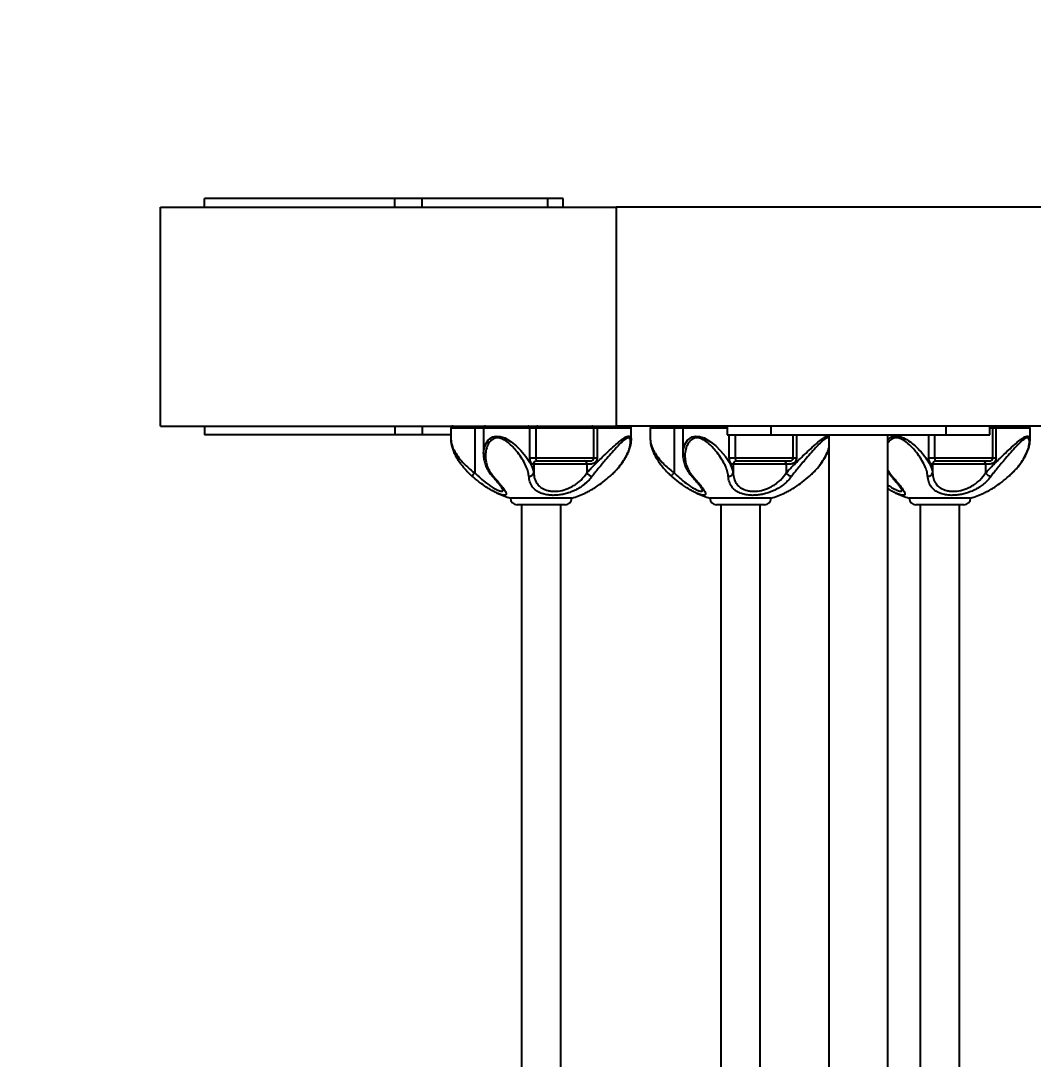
# Model space of a CAD drawing. Header units: millimetres. Extents: x -3521 to 2863, y -2984 to 3054.
# Drawn here: x -1291.3 to -828.5, y -330.3 to 144.6 of the extents above; entities that cross this region are included whole.
import ezdxf

# ---------------------------------------------------------------- set-up
doc = ezdxf.new("R2010")
doc.units = ezdxf.units.MM
for name, color, linetype in [('DIKOM_ОБЪЕКТ', 7, 'Continuous'), ('DIKOM_РАЗМЕР_ЗОНА', 7, 'Continuous'), ('DIKOM_РАЗМЕР_ОБЪЕКТА', 7, 'Continuous')]:
    doc.layers.add(name, color=color, linetype=linetype)
doc.styles.add('style1', font='arial.ttf', dxfattribs={"width": 0.8})
doc.dimstyles.new('1-50', dxfattribs={"dimtxt": 300, "dimasz": 200, "dimexe": 100, "dimexo": 0, "dimgap": 100, "dimtad": 1, "dimdec": 0, "dimtxsty": 'style1', "dimcen": 0, "dimclrd": 7, "dimclre": 7, "dimadec": 1, "dimazin": 2, "dimtfac": 1, "dimtdec": 0, "dimtmove": 0, "dimatfit": 3, "dimfxl": 0, "dimlwd": 25, "dimlwe": 18, "dimarcsym": 0})

# ---------------------------------------------------------------- blocks, each defined once
blk = doc.blocks.new('*D14')
at = {"layer": 'Defpoints', "color": 0, "transparency": 16777216}
for p in [(-958.56, 3053.7), (-3070.73, -2340.74), (-958.56, -2340.74)]:
    blk.add_point(p, dxfattribs=at)
at = {"layer": 'DIKOM_РАЗМЕР_ЗОНА', "color": 7, "lineweight": 18, "transparency": 16777216}
for p, q in [((-958.56, 3053.7), (-3170.73, 3053.7)), ((-958.56, -2340.74), (-3170.73, -2340.74))]:
    blk.add_line(p, q, dxfattribs=at)
at = {"layer": 'DIKOM_РАЗМЕР_ЗОНА', "color": 7, "lineweight": 25, "transparency": 16777216}
blk.add_line((-3070.73, 2853.7), (-3070.73, -2140.74), dxfattribs=at)
at = {"layer": 'DIKOM_РАЗМЕР_ЗОНА', "color": 7, "transparency": 16777216}
for points in [[(-3104.06, 2853.7), (-3037.39, 2853.7), (-3070.73, 3053.7)], [(-3104.06, -2140.74), (-3037.39, -2140.74), (-3070.73, -2340.74)]]:
    blk.add_solid(points, dxfattribs=at)
at = {"layer": 'DIKOM_РАЗМЕР_ЗОНА', "color": 0, "transparency": 16777216, "insert": (-3323.9, 106), "char_height": 300, "attachment_point": 5, "rotation": 90, "style": 'style1'}
blk.add_mtext('5400', dxfattribs=at)
blk = doc.blocks.new('*D17')
at = {"layer": 'Defpoints', "color": 0, "transparency": 16777216}
for p in [(-1571.98, 1547.78), (-150.54, 1547.78), (-231.69, -840.74)]:
    blk.add_point(p, dxfattribs=at)
at = {"layer": 'DIKOM_РАЗМЕР_ОБЪЕКТА', "color": 7, "lineweight": 18, "transparency": 16777216}
for p, q in [((-150.54, 1547.78), (-1671.98, 1547.78)), ((-231.69, -840.74), (-1671.98, -840.74))]:
    blk.add_line(p, q, dxfattribs=at)
at = {"layer": 'DIKOM_РАЗМЕР_ОБЪЕКТА', "color": 7, "lineweight": 25, "transparency": 16777216}
blk.add_line((-1571.98, -640.74), (-1571.98, 1347.78), dxfattribs=at)
at = {"layer": 'DIKOM_РАЗМЕР_ОБЪЕКТА', "color": 7, "transparency": 16777216}
for points in [[(-1605.31, 1347.78), (-1538.65, 1347.78), (-1571.98, 1547.78)], [(-1605.31, -640.74), (-1538.65, -640.74), (-1571.98, -840.74)]]:
    blk.add_solid(points, dxfattribs=at)
at = {"layer": 'DIKOM_РАЗМЕР_ОБЪЕКТА', "color": 0, "transparency": 16777216, "insert": (-1825.15, 353.52), "char_height": 300, "attachment_point": 5, "rotation": 90, "style": 'style1'}
blk.add_mtext('2400', dxfattribs=at)

msp = doc.modelspace()

# ---------------------------------------------------------------- linework, layer by layer
at = {"layer": 'DIKOM_ОБЪЕКТ'}
for p, q in [((-1207.27, 59.26), (-1207.27, 63.26)), ((-1120.23, 63.26), (-1207.27, 63.26)), ((-1120.23, 59.26), (-1120.23, 63.26)), ((-1107.73, 63.26), (-1120.23, 63.26)), ((-1107.73, 59.26), (-1107.73, 63.26)), ((-1050.38, 63.26), (-1107.73, 63.26)), ((-1050.38, 59.26), (-1050.38, 63.26)), ((-1043.32, 63.26), (-1050.38, 63.26)), ((-1043.32, 59.26), (-1043.32, 63.26)), ((-1227.44, -40.74), (-1227.44, 59.26)), ((-1227.44, 59.26), (-1019.11, 59.26)), ((280.89, 59.26), (-1019.11, 59.26)), ((-1019.11, 59.26), (-1019.11, -40.74)), ((-1227.44, -40.74), (-1019.11, -40.74)), ((-1207.27, -40.74), (-1207.27, -44.74)), ((-1120.23, -40.74), (-1120.23, -44.74)), ((-1107.73, -40.74), (-1107.73, -44.74)), ((-1094.67, -41.74), (-1094.67, -47.23)), ((-1083.79, -41.74), (-1094.67, -41.74)), ((-1083.79, -41.74), (-1083.79, -62.17)), ((-1079.8, -41.74), (-1083.79, -41.74)), ((-1079.8, -41.74), (-1079.8, -53.35)), ((-1058.56, -41.74), (-1079.8, -41.74)), ((-1058.56, -55.24), (-1058.56, -41.74)), ((-1055.89, -41.74), (-1058.56, -41.74)), ((-1055.89, -41.74), (-1055.89, -55.24)), ((-1029.32, -41.74), (-1055.89, -41.74)), ((-1029.32, -55.24), (-1029.32, -41.74)), ((-1027.84, -41.74), (-1029.32, -41.74)), ((-1027.84, -41.74), (-1027.84, -55.24)), ((-1012.22, -41.74), (-1027.84, -41.74)), ((280.89, -40.74), (-1019.11, -40.74)), ((-1012.22, -47.23), (-1012.22, -41.74)), ((-1003.52, -41.74), (-1003.52, -47.23)), ((-992.63, -41.74), (-1003.52, -41.74)), ((-992.63, -41.74), (-992.63, -62.17)), ((-988.65, -41.74), (-992.63, -41.74)), ((-988.65, -41.74), (-988.65, -53.35)), ((-968.37, -41.74), (-988.65, -41.74)), ((-968.37, -40.74), (-968.37, -44.74)), ((-948.37, -40.74), (-948.37, -44.74)), ((-868.37, -40.74), (-868.37, -44.74)), ((-848.37, -44.74), (-848.37, -40.74)), ((-847.02, -41.74), (-848.37, -41.74)), ((-847.02, -55.24), (-847.02, -41.74)), ((-845.53, -41.74), (-847.02, -41.74)), ((-845.53, -41.74), (-845.53, -55.24)), ((-829.91, -41.74), (-845.53, -41.74)), ((-829.91, -47.23), (-829.91, -41.74)), ((-1120.23, -44.74), (-1207.27, -44.74)), ((-1107.73, -44.74), (-1120.23, -44.74)), ((-1094.67, -44.74), (-1107.73, -44.74)), ((-1094.58, -47.23), (-1094.59, -47.37)), ((-1012.31, -47.23), (-1012.3, -47.38)), ((-1003.43, -47.23), (-1003.43, -47.37)), ((-968.37, -44.74), (-948.37, -44.74)), ((-967.41, -55.24), (-967.41, -44.74)), ((-964.74, -44.74), (-964.74, -55.24)), ((-948.37, -44.74), (-868.37, -44.74)), ((-938.17, -55.24), (-938.17, -44.74)), ((-936.69, -44.74), (-936.69, -55.24)), ((-921.87, -44.74), (-921.87, -736.74)), ((-894.87, -736.74), (-894.87, -44.74)), ((-876.25, -55.24), (-876.25, -44.74)), ((-873.58, -44.74), (-873.58, -55.24)), ((-868.37, -44.74), (-848.37, -44.74)), ((-830, -47.23), (-830, -47.38)), ((-1058.56, -55.24), (-1055.89, -55.24)), ((-1055.89, -55.24), (-1029.32, -55.24)), ((-1055.4, -56.73), (-1055.32, -56.74)), ((-1030.82, -56.74), (-1055.34, -56.74)), ((-1029.32, -55.24), (-1027.84, -55.24)), ((-967.41, -55.24), (-964.74, -55.24)), ((-964.74, -55.24), (-938.17, -55.24)), ((-964.25, -56.73), (-964.17, -56.74)), ((-939.67, -56.74), (-964.18, -56.74)), ((-938.17, -55.24), (-936.69, -55.24)), ((-876.25, -55.24), (-873.58, -55.24)), ((-873.58, -55.24), (-847.02, -55.24)), ((-873.09, -56.73), (-873.01, -56.74)), ((-848.52, -56.74), (-873.03, -56.74)), ((-847.02, -55.24), (-845.53, -55.24)), ((-1056.82, -58.24), (-1056.82, -62.17)), ((-1032.53, -58.24), (-1056.82, -58.24)), ((-1032.53, -58.24), (-1032.53, -62.17)), ((-965.66, -58.24), (-965.66, -62.17)), ((-941.38, -58.24), (-965.66, -58.24)), ((-941.38, -58.24), (-941.38, -62.17)), ((-874.51, -58.24), (-874.51, -62.17)), ((-850.23, -58.24), (-874.51, -58.24)), ((-850.23, -58.24), (-850.23, -62.17)), ((-1021.89, -63.67), (-1021.9, -63.66)), ((-930.74, -63.67), (-930.75, -63.66)), ((-839.58, -63.67), (-839.6, -63.66)), ((-1049.01, -73.74), (-1067.44, -73.74)), ((-1039.44, -73.74), (-1049.01, -73.74)), ((-957.86, -73.74), (-976.29, -73.74)), ((-948.29, -73.74), (-957.86, -73.74)), ((-866.71, -73.74), (-885.14, -73.74)), ((-857.14, -73.74), (-866.71, -73.74)), ((-1049.96, -76.74), (-1064.44, -76.74)), ((-1062.44, -76.74), (-1062.44, -362.42)), ((-1042.44, -76.74), (-1049.96, -76.74)), ((-1044.44, -362.42), (-1044.44, -76.74)), ((-958.81, -76.74), (-973.29, -76.74)), ((-971.29, -76.74), (-971.29, -369.47)), ((-951.29, -76.74), (-958.81, -76.74)), ((-953.29, -369.52), (-953.29, -76.74)), ((-867.66, -76.74), (-882.14, -76.74)), ((-880.14, -76.74), (-880.14, -369.47)), ((-860.14, -76.74), (-867.66, -76.74)), ((-862.14, -369.52), (-862.14, -76.74))]:
    msp.add_line(p, q, dxfattribs=at)
at = {"layer": 'DIKOM_ОБЪЕКТ', "flags": 128}
for points in [[(-1027.84, -41.74), (-1027.83, -41.54), (-1027.81, -41.35), (-1027.78, -41.18), (-1027.73, -41.03), (-1027.68, -40.9), (-1027.62, -40.81), (-1027.55, -40.75), (-1027.48, -40.74)], [(-845.53, -41.74), (-845.53, -41.54), (-845.51, -41.35), (-845.47, -41.18), (-845.43, -41.03), (-845.37, -40.9), (-845.31, -40.81), (-845.25, -40.75), (-845.18, -40.74)], [(-1079.71, -53.27), (-1079.68, -51.76), (-1078.89, -49.17), (-1077.6, -47.24), (-1076.66, -46.4), (-1075.5, -45.75), (-1073.93, -45.37), (-1072.14, -45.49), (-1070.06, -46.18), (-1067.1, -47.94), (-1064.78, -49.83), (-1062.72, -51.86), (-1060.36, -54.64), (-1058.51, -57.4), (-1057.49, -59.49), (-1056.91, -61.46), (-1056.82, -62.17), (-1056.82, -62.17)], [(-988.56, -53.27), (-988.53, -51.76), (-987.74, -49.17), (-986.45, -47.24), (-985.51, -46.4), (-984.35, -45.75), (-982.77, -45.37), (-980.99, -45.49), (-978.9, -46.18), (-975.94, -47.94), (-973.63, -49.83), (-971.57, -51.86), (-969.21, -54.64), (-967.36, -57.4), (-966.34, -59.49), (-965.75, -61.46), (-965.66, -62.17), (-965.66, -62.17)], [(-1084.98, -63.66), (-1085, -63.66), (-1084.96, -63.59), (-1084.87, -63.46), (-1084.72, -63.27), (-1084.53, -63.04), (-1084.31, -62.77), (-1084.05, -62.47), (-1083.79, -62.17)], [(-993.83, -63.66), (-993.85, -63.66), (-993.81, -63.59), (-993.71, -63.46), (-993.57, -63.27), (-993.38, -63.04), (-993.15, -62.77), (-992.9, -62.47), (-992.63, -62.17)]]:
    msp.add_lwpolyline(points, dxfattribs=at)
at = {"layer": 'DIKOM_ОБЪЕКТ'}
for centre, radius, start, end in [((-1093.67, -41.74), 1, 90, 180), ((-1079.05, -41.49), 4.74, 170.883, 183.0161), ((-1078.8, -41.74), 1, 90, 180), ((-1059.49, -41.67), 0.933, 355.6599, 84.8801), ((-1054.92, -41.7), 0.967, 92.1068, 181.9659), ((-1030.32, -41.74), 1, 0, 90), ((-1013.22, -41.74), 1, 0, 90), ((-1002.52, -41.74), 1, 90, 180), ((-987.9, -41.49), 4.74, 170.883, 183.0161), ((-987.65, -41.74), 1, 90, 180), ((-848.02, -41.74), 1, 0, 90), ((-830.91, -41.74), 1, 0, 90), ((-1055.32, -58.23), 1.5, 90.0401, 180.0374), ((-1033.88, -58.08), 1.36, 353.4777, 81.4793), ((-1030.82, -55.24), 1.5, 270, 0), ((-964.17, -58.23), 1.5, 90.0375, 180.04), ((-942.73, -58.08), 1.36, 353.4694, 81.4818), ((-939.67, -55.24), 1.5, 270, 0), ((-873.01, -58.23), 1.5, 90.031, 180.0465), ((-851.58, -58.08), 1.36, 353.4694, 81.4818), ((-848.52, -55.24), 1.5, 270, 0), ((-1075.43, -62.99), 0.686, 226.4436, 280.4978), ((-1058.72, -61.74), 1.95, 260.2906, 347.4861), ((-1029.95, -60.69), 2.97, 209.7008, 268.5171), ((-984.28, -62.99), 0.686, 226.4387, 280.5028), ((-967.56, -61.74), 1.95, 260.2937, 347.483), ((-938.8, -60.69), 2.97, 209.7038, 268.5141), ((-893.13, -62.99), 0.686, 226.4436, 280.4978), ((-876.41, -61.74), 1.95, 260.2945, 347.4793), ((-847.65, -60.69), 2.97, 209.7008, 268.5171), ((-1053.44, -27.49), 48.32, 245.4015, 253.1568), ((-1064.44, -73.74), 3, 180, 270), ((-1042.44, -73.74), 3, 270, 0), ((-1053.44, -27.49), 48.32, 286.8432, 294.611), ((-962.29, -27.49), 48.32, 245.4015, 253.1568), ((-973.29, -73.74), 3, 180, 270), ((-951.29, -73.74), 3, 270, 0), ((-962.29, -27.49), 48.32, 286.8432, 294.611), ((-871.14, -27.49), 48.32, 245.4015, 253.1568), ((-882.14, -73.74), 3, 180, 270), ((-860.14, -73.74), 3, 270, 0), ((-871.14, -27.49), 48.32, 286.8432, 294.611)]:
    msp.add_arc(centre, radius, start, end, dxfattribs=at)
for points, knots in [([(-1094.65, -47.37), (-1094.64, -47.59), (-1094.63, -48.29), (-1094.37, -49.6), (-1093.86, -51.36), (-1093.05, -53.31), (-1091.97, -55.37), (-1090.63, -57.47), (-1089.07, -59.52), (-1087.4, -61.38), (-1086.03, -62.76), (-1085.22, -63.45), (-1084.99, -63.66)], [0, 0, 0, 0, 0.040173, 0.133186, 0.241599, 0.356788, 0.480476, 0.60698, 0.731761, 0.853892, 0.957852, 1, 1, 1, 1]), ([(-1094.59, -47.37), (-1094.6, -47.55), (-1094.66, -48.23), (-1094.16, -49.82), (-1093.21, -52.04), (-1091.59, -54.63), (-1089.48, -57.19), (-1087.14, -59.49), (-1085.26, -61.07), (-1084.1, -61.93), (-1083.79, -62.17)], [0, 0, 0, 0, 0.049748, 0.181042, 0.316233, 0.490976, 0.671923, 0.808307, 0.948339, 1, 1, 1, 1]), ([(-1059.05, -63.66), (-1059.16, -62.88), (-1059.38, -61.3), (-1060.46, -58.65), (-1062.02, -55.83), (-1063.87, -53.17), (-1065.85, -50.8), (-1067.92, -48.73), (-1070.07, -47.08), (-1072.16, -46.19), (-1073.82, -46.05), (-1075.15, -46.46), (-1076.18, -47.19), (-1077.24, -48.36), (-1078.22, -50.23), (-1078.85, -52.79), (-1078.9, -55.43), (-1078.47, -57.91), (-1077.71, -60.02), (-1076.66, -61.96), (-1075.76, -63.09), (-1075.31, -63.66)], [0, 0, 0, 0, 0.064238, 0.130841, 0.201632, 0.274499, 0.327184, 0.381031, 0.439862, 0.476983, 0.508661, 0.540205, 0.568266, 0.597416, 0.653878, 0.722043, 0.792381, 0.848762, 0.906208, 0.952677, 1, 1, 1, 1]), ([(-1032.53, -62.17), (-1032.05, -61.63), (-1031.07, -60.56), (-1029.26, -58.71), (-1027.18, -56.67), (-1024.74, -54.31), (-1022.06, -51.76), (-1019.39, -49.29), (-1017.3, -47.49), (-1015.81, -46.37), (-1014.69, -45.67), (-1013.63, -45.28), (-1012.79, -45.42), (-1012.26, -46.06), (-1012.29, -46.85), (-1012.31, -47.23)], [0, 0, 0, 0, 0.076837, 0.155446, 0.247454, 0.341659, 0.453098, 0.568472, 0.662802, 0.711476, 0.761565, 0.817953, 0.875026, 0.940538, 1, 1, 1, 1]), ([(-1021.9, -63.66), (-1021.07, -62.88), (-1019.36, -61.3), (-1017.13, -58.65), (-1015.19, -55.83), (-1013.82, -53.17), (-1012.95, -50.8), (-1012.49, -48.73), (-1012.5, -47.08), (-1013, -46.19), (-1013.75, -46.05), (-1014.66, -46.46), (-1015.62, -47.19), (-1016.91, -48.36), (-1018.7, -50.23), (-1020.98, -52.79), (-1023.28, -55.43), (-1025.4, -57.91), (-1027.18, -60.02), (-1028.75, -61.96), (-1029.6, -63.09), (-1030.03, -63.66)], [0, 0, 0, 0, 0.064237, 0.130841, 0.201631, 0.274498, 0.327183, 0.38103, 0.439861, 0.476982, 0.50866, 0.540205, 0.568265, 0.597415, 0.653878, 0.722044, 0.792382, 0.848762, 0.906208, 0.952677, 1, 1, 1, 1]), ([(-1021.89, -63.66), (-1021.83, -63.61), (-1021.19, -63.07), (-1020.03, -61.94), (-1018.44, -60.24), (-1016.93, -58.38), (-1015.54, -56.39), (-1014.32, -54.3), (-1013.36, -52.25), (-1012.7, -50.31), (-1012.31, -48.72), (-1012.26, -47.78), (-1012.24, -47.39)], [0, 0, 0, 0, 0.012006, 0.11385, 0.22256, 0.337038, 0.457407, 0.582042, 0.708774, 0.822131, 0.927568, 1, 1, 1, 1]), ([(-1003.49, -47.37), (-1003.49, -47.59), (-1003.48, -48.29), (-1003.22, -49.6), (-1002.71, -51.36), (-1001.9, -53.31), (-1000.82, -55.37), (-999.47, -57.47), (-997.91, -59.52), (-996.25, -61.38), (-994.88, -62.76), (-994.07, -63.45), (-993.84, -63.66)], [0, 0, 0, 0, 0.040169, 0.133187, 0.241599, 0.35679, 0.480477, 0.606979, 0.731765, 0.853896, 0.957852, 1, 1, 1, 1]), ([(-1003.43, -47.37), (-1003.45, -47.55), (-1003.51, -48.23), (-1003.01, -49.82), (-1002.06, -52.04), (-1000.44, -54.63), (-998.33, -57.19), (-995.99, -59.49), (-994.11, -61.07), (-992.95, -61.93), (-992.63, -62.17)], [0, 0, 0, 0, 0.049748, 0.181046, 0.316238, 0.490976, 0.671926, 0.80831, 0.948339, 1, 1, 1, 1]), ([(-967.89, -63.66), (-968, -62.88), (-968.23, -61.3), (-969.31, -58.65), (-970.86, -55.83), (-972.72, -53.17), (-974.7, -50.8), (-976.76, -48.73), (-978.92, -47.08), (-981, -46.19), (-982.67, -46.05), (-983.99, -46.46), (-985.03, -47.19), (-986.09, -48.36), (-987.07, -50.23), (-987.7, -52.79), (-987.75, -55.43), (-987.32, -57.91), (-986.55, -60.02), (-985.51, -61.96), (-984.61, -63.09), (-984.15, -63.66)], [0, 0, 0, 0, 0.064237, 0.130841, 0.201632, 0.274497, 0.327183, 0.38103, 0.439863, 0.476981, 0.50866, 0.540205, 0.568266, 0.597416, 0.653877, 0.722044, 0.792381, 0.848763, 0.906207, 0.952676, 1, 1, 1, 1]), ([(-941.38, -62.17), (-940.9, -61.63), (-939.92, -60.56), (-938.11, -58.71), (-936.03, -56.67), (-933.59, -54.31), (-930.9, -51.76), (-928.23, -49.29), (-926.15, -47.49), (-924.66, -46.37), (-923.54, -45.68), (-922.53, -45.28), (-922.08, -45.41), (-921.87, -45.47)], [0, 0, 0, 0, 0.088906, 0.179858, 0.286314, 0.395311, 0.524248, 0.657735, 0.766879, 0.823196, 0.88115, 0.946389, 1, 1, 1, 1]), ([(-921.87, -46.36), (-921.89, -46.33), (-922.04, -46.08), (-922.62, -46.08), (-923.5, -46.46), (-924.47, -47.19), (-925.76, -48.36), (-927.54, -50.23), (-929.83, -52.79), (-932.12, -55.43), (-934.25, -57.91), (-936.02, -60.02), (-937.6, -61.96), (-938.45, -63.09), (-938.88, -63.66)], [0, 0, 0, 0, 0.009716, 0.069695, 0.129423, 0.182553, 0.237745, 0.34465, 0.473716, 0.606894, 0.713646, 0.822414, 0.910396, 1, 1, 1, 1]), ([(-894.87, -46.86), (-894.71, -46.7), (-894.24, -46.25), (-893.17, -45.68), (-891.65, -45.28), (-889.75, -45.41), (-887.36, -46.24), (-884.85, -47.81), (-882.43, -49.81), (-880.14, -52.08), (-877.97, -54.64), (-876.24, -57.22), (-875.11, -59.5), (-874.63, -61.08), (-874.54, -61.93), (-874.51, -62.17)], [0, 0, 0, 0, 0.027805, 0.078005, 0.1354, 0.193495, 0.260181, 0.362113, 0.451484, 0.541008, 0.6604, 0.779774, 0.872587, 0.965321, 1, 1, 1, 1]), ([(-876.74, -63.66), (-876.85, -62.88), (-877.07, -61.3), (-878.15, -58.65), (-879.71, -55.83), (-881.57, -53.17), (-883.55, -50.8), (-885.61, -48.73), (-887.77, -47.08), (-889.85, -46.19), (-891.51, -46.05), (-892.85, -46.46), (-893.87, -47.19), (-894.55, -47.87), (-894.8, -48.36), (-894.87, -48.5)], [0, 0, 0, 0, 0.10553, 0.214945, 0.33124, 0.450943, 0.537496, 0.625956, 0.722604, 0.783586, 0.835623, 0.887447, 0.933545, 0.981432, 1, 1, 1, 1]), ([(-850.23, -62.17), (-849.74, -61.63), (-848.77, -60.56), (-846.95, -58.71), (-844.88, -56.67), (-842.44, -54.31), (-839.75, -51.76), (-837.08, -49.29), (-834.99, -47.49), (-833.51, -46.37), (-832.38, -45.67), (-831.33, -45.28), (-830.48, -45.42), (-829.95, -46.06), (-829.99, -46.85), (-830, -47.23)], [0, 0, 0, 0, 0.076839, 0.155446, 0.247455, 0.341659, 0.453098, 0.568472, 0.662804, 0.711476, 0.761564, 0.817949, 0.875022, 0.940539, 1, 1, 1, 1]), ([(-839.6, -63.66), (-838.76, -62.88), (-837.05, -61.3), (-834.82, -58.65), (-832.89, -55.83), (-831.51, -53.17), (-830.64, -50.8), (-830.18, -48.73), (-830.19, -47.08), (-830.69, -46.19), (-831.44, -46.05), (-832.35, -46.46), (-833.32, -47.19), (-834.61, -48.36), (-836.39, -50.23), (-838.68, -52.79), (-840.97, -55.43), (-843.1, -57.91), (-844.87, -60.02), (-846.45, -61.96), (-847.3, -63.09), (-847.72, -63.66)], [0, 0, 0, 0, 0.064238, 0.130841, 0.201633, 0.274498, 0.327183, 0.38103, 0.439863, 0.476982, 0.50866, 0.540206, 0.568266, 0.597415, 0.653878, 0.722042, 0.79238, 0.848761, 0.906207, 0.952676, 1, 1, 1, 1]), ([(-839.59, -63.66), (-839.52, -63.61), (-838.88, -63.07), (-837.73, -61.94), (-836.14, -60.24), (-834.62, -58.38), (-833.23, -56.39), (-832.02, -54.3), (-831.06, -52.25), (-830.39, -50.31), (-830.01, -48.72), (-829.96, -47.78), (-829.94, -47.39)], [0, 0, 0, 0, 0.012002, 0.113847, 0.222558, 0.337035, 0.457404, 0.58204, 0.708772, 0.82213, 0.927568, 1, 1, 1, 1]), ([(-930.75, -63.66), (-929.91, -62.88), (-928.21, -61.3), (-925.98, -58.65), (-924.05, -55.83), (-922.65, -53.18), (-922.1, -51.56), (-921.87, -50.89)], [0, 0, 0, 0, 0.197182, 0.40163, 0.618934, 0.842605, 1, 1, 1, 1]), ([(-930.74, -63.66), (-930.67, -63.61), (-930.04, -63.07), (-928.88, -61.94), (-927.29, -60.24), (-925.78, -58.38), (-924.38, -56.39), (-923.18, -54.3), (-922.33, -52.55), (-921.98, -51.51), (-921.87, -51.17)], [0, 0, 0, 0, 0.01562, 0.148122, 0.289557, 0.43849, 0.595099, 0.75725, 0.92213, 1, 1, 1, 1]), ([(-1079.8, -53.25), (-1079.8, -53.25), (-1079.85, -53.95), (-1079.69, -55.38), (-1079.27, -57.49), (-1078.5, -59.56), (-1077.47, -61.43), (-1076.58, -62.73), (-1076, -63.35), (-1075.89, -63.47)], [0, 0, 0, 0, 0.001279, 0.195573, 0.397737, 0.596417, 0.790682, 0.959464, 1, 1, 1, 1]), ([(-1056.82, -58.24), (-1056.86, -58.24), (-1056.96, -58.24), (-1057.38, -58.17), (-1057.92, -57.63), (-1058.29, -56.91), (-1058.52, -56.1), (-1058.55, -55.5), (-1058.56, -55.24)], [0, 0, 0, 0, 0.180603, 0.468918, 0.634822, 0.760349, 0.891977, 1, 1, 1, 1]), ([(-1055.89, -55.24), (-1055.89, -55.27), (-1055.89, -55.4), (-1055.87, -55.6), (-1055.84, -55.85), (-1055.77, -56.14), (-1055.65, -56.46), (-1055.51, -56.69), (-1055.44, -56.73), (-1055.4, -56.73), (-1055.4, -56.73)], [0, 0, 0, 0, 0.019153, 0.084388, 0.123786, 0.200501, 0.334635, 0.551727, 0.933341, 1, 1, 1, 1]), ([(-1027.84, -55.24), (-1027.86, -55.52), (-1027.91, -56.07), (-1028.26, -56.81), (-1028.85, -57.49), (-1029.86, -58.07), (-1031.22, -58.25), (-1032.08, -58.24), (-1032.53, -58.24)], [0, 0, 0, 0, 0.112906, 0.223031, 0.332839, 0.486501, 0.731949, 1, 1, 1, 1]), ([(-988.65, -53.25), (-988.65, -53.25), (-988.7, -53.95), (-988.53, -55.38), (-988.12, -57.49), (-987.35, -59.56), (-986.32, -61.43), (-985.43, -62.73), (-984.85, -63.35), (-984.73, -63.47)], [0, 0, 0, 0, 0.00128, 0.195572, 0.39774, 0.596411, 0.790678, 0.959455, 1, 1, 1, 1]), ([(-965.66, -58.24), (-965.7, -58.24), (-965.8, -58.24), (-966.23, -58.17), (-966.77, -57.63), (-967.14, -56.91), (-967.37, -56.1), (-967.39, -55.5), (-967.41, -55.24)], [0, 0, 0, 0, 0.180589, 0.468923, 0.634821, 0.760344, 0.891973, 1, 1, 1, 1]), ([(-964.74, -55.24), (-964.74, -55.27), (-964.74, -55.4), (-964.72, -55.6), (-964.68, -55.85), (-964.62, -56.14), (-964.5, -56.46), (-964.36, -56.69), (-964.29, -56.73), (-964.25, -56.73), (-964.25, -56.73)], [0, 0, 0, 0, 0.019153, 0.084388, 0.123797, 0.200511, 0.334622, 0.551711, 0.933318, 1, 1, 1, 1]), ([(-936.69, -55.24), (-936.71, -55.52), (-936.76, -56.07), (-937.11, -56.81), (-937.7, -57.49), (-938.7, -58.07), (-940.07, -58.25), (-940.93, -58.24), (-941.38, -58.24)], [0, 0, 0, 0, 0.112904, 0.223027, 0.332832, 0.486504, 0.731943, 1, 1, 1, 1]), ([(-874.51, -58.24), (-874.55, -58.24), (-874.65, -58.24), (-875.08, -58.17), (-875.62, -57.63), (-875.99, -56.91), (-876.21, -56.1), (-876.24, -55.5), (-876.25, -55.24)], [0, 0, 0, 0, 0.180591, 0.468927, 0.63482, 0.760349, 0.891975, 1, 1, 1, 1]), ([(-873.58, -55.24), (-873.58, -55.27), (-873.58, -55.4), (-873.57, -55.6), (-873.53, -55.85), (-873.46, -56.14), (-873.35, -56.46), (-873.2, -56.69), (-873.14, -56.73), (-873.1, -56.73), (-873.09, -56.73)], [0, 0, 0, 0, 0.019155, 0.084389, 0.123789, 0.200505, 0.334616, 0.551729, 0.933342, 1, 1, 1, 1]), ([(-845.53, -55.24), (-845.56, -55.52), (-845.6, -56.07), (-845.96, -56.81), (-846.54, -57.49), (-847.55, -58.07), (-848.92, -58.25), (-849.78, -58.24), (-850.23, -58.24)], [0, 0, 0, 0, 0.112906, 0.223031, 0.332839, 0.486501, 0.731949, 1, 1, 1, 1]), ([(-894.87, -60.9), (-894.69, -61.24), (-894.2, -62.2), (-893.47, -63.1), (-893, -63.66)], [0, 0, 0, 0, 0.364699, 1, 1, 1, 1]), ([(-1071.13, -72.3), (-1071.18, -72.3), (-1071.58, -72.24), (-1072.69, -71.82), (-1074.41, -71.04), (-1076.39, -69.96), (-1078.82, -68.45), (-1081.76, -66.39), (-1083.9, -64.58), (-1084.98, -63.66)], [0, 0, 0, 0, 0.019787, 0.156387, 0.29847, 0.434876, 0.575083, 0.78342, 1, 1, 1, 1]), ([(-1083.79, -62.17), (-1082.91, -63.01), (-1081.14, -64.72), (-1078.7, -66.7), (-1076.62, -68.18), (-1074.65, -69.42), (-1073.21, -70.13), (-1072.14, -70.49), (-1071.49, -70.61), (-1070.87, -70.54), (-1070.87, -70.12), (-1070.86, -69.89)], [0, 0, 0, 0, 0.155998, 0.317115, 0.416622, 0.518717, 0.678992, 0.717611, 0.80169, 0.888939, 1, 1, 1, 1]), ([(-1075.92, -63.47), (-1075.53, -63.91), (-1074.7, -64.87), (-1073.56, -66.2), (-1072.54, -67.44), (-1071.76, -68.45), (-1071.2, -69.25), (-1070.88, -69.78), (-1070.75, -70.09), (-1070.75, -70.09), (-1070.75, -70.09)], [0, 0, 0, 0, 0.140479, 0.306943, 0.462051, 0.605881, 0.735254, 0.851141, 0.947613, 1, 1, 1, 1]), ([(-1075.31, -63.66), (-1074.79, -64.26), (-1073.75, -65.45), (-1072.38, -67.06), (-1071.21, -68.52), (-1070.33, -69.73), (-1069.73, -70.72), (-1069.42, -71.48), (-1069.4, -72.03), (-1069.68, -72.37), (-1070.23, -72.49), (-1070.84, -72.36), (-1071.13, -72.3)], [0, 0, 0, 0, 0.113086, 0.227719, 0.335292, 0.444902, 0.539436, 0.635999, 0.726277, 0.81889, 0.915874, 1, 1, 1, 1]), ([(-1030.03, -63.66), (-1030.5, -64.26), (-1031.43, -65.45), (-1033.15, -67.07), (-1035.07, -68.52), (-1037.11, -69.74), (-1039.24, -70.73), (-1041.38, -71.48), (-1043.56, -72.03), (-1045.8, -72.37), (-1048.06, -72.48), (-1050.37, -72.32), (-1052.57, -71.83), (-1054.55, -71.03), (-1056.15, -69.95), (-1057.6, -68.43), (-1058.7, -66.37), (-1058.93, -64.56), (-1059.05, -63.66)], [0, 0, 0, 0, 0.062711, 0.125391, 0.185205, 0.24498, 0.297607, 0.350206, 0.400567, 0.450908, 0.505209, 0.559516, 0.622103, 0.684744, 0.74687, 0.809051, 0.904432, 1, 1, 1, 1]), ([(-1056.82, -62.17), (-1056.72, -63.02), (-1056.53, -64.74), (-1055.62, -66.72), (-1054.4, -68.19), (-1052.8, -69.42), (-1051.03, -70.13), (-1049.13, -70.49), (-1047.62, -70.61), (-1045.13, -70.49), (-1041.94, -69.74), (-1038.95, -68.33), (-1036.74, -66.81), (-1034.55, -64.94), (-1033.35, -63.29), (-1032.53, -62.17)], [0, 0, 0, 0, 0.097863, 0.195511, 0.257694, 0.319804, 0.418621, 0.442431, 0.495242, 0.548048, 0.646208, 0.750367, 0.810789, 0.871259, 1, 1, 1, 1]), ([(-1033.33, -71.4), (-1033.03, -71.27), (-1032.17, -70.89), (-1030.49, -69.95), (-1028.07, -68.45), (-1025.13, -66.38), (-1022.99, -64.58), (-1021.9, -63.66)], [0, 0, 0, 0, 0.094789, 0.270803, 0.451716, 0.72054, 1, 1, 1, 1]), ([(-979.98, -72.3), (-980.03, -72.3), (-980.43, -72.24), (-981.54, -71.82), (-983.26, -71.04), (-985.24, -69.96), (-987.67, -68.45), (-990.61, -66.39), (-992.74, -64.58), (-993.83, -63.66)], [0, 0, 0, 0, 0.019782, 0.156381, 0.298465, 0.434875, 0.575078, 0.783415, 1, 1, 1, 1]), ([(-992.63, -62.17), (-991.76, -63.01), (-989.99, -64.72), (-987.54, -66.7), (-985.47, -68.18), (-983.49, -69.42), (-982.05, -70.13), (-980.99, -70.49), (-980.34, -70.61), (-979.72, -70.54), (-979.71, -70.12), (-979.71, -69.89)], [0, 0, 0, 0, 0.156002, 0.317116, 0.416624, 0.518723, 0.678995, 0.717617, 0.801693, 0.888939, 1, 1, 1, 1]), ([(-984.76, -63.47), (-984.38, -63.91), (-983.54, -64.87), (-982.41, -66.2), (-981.39, -67.44), (-980.6, -68.45), (-980.05, -69.25), (-979.73, -69.78), (-979.6, -70.09), (-979.6, -70.09), (-979.6, -70.09)], [0, 0, 0, 0, 0.140483, 0.30695, 0.462056, 0.605878, 0.735248, 0.851134, 0.947613, 1, 1, 1, 1]), ([(-984.15, -63.66), (-983.64, -64.26), (-982.6, -65.45), (-981.23, -67.06), (-980.06, -68.52), (-979.18, -69.73), (-978.58, -70.72), (-978.27, -71.48), (-978.25, -72.03), (-978.52, -72.37), (-979.08, -72.49), (-979.69, -72.36), (-979.98, -72.3)], [0, 0, 0, 0, 0.113088, 0.227716, 0.335289, 0.444899, 0.539434, 0.636001, 0.726274, 0.818891, 0.915876, 1, 1, 1, 1]), ([(-938.88, -63.66), (-939.34, -64.26), (-940.28, -65.45), (-941.99, -67.07), (-943.91, -68.52), (-945.95, -69.74), (-948.09, -70.73), (-950.22, -71.48), (-952.41, -72.03), (-954.65, -72.37), (-956.91, -72.48), (-959.22, -72.32), (-961.42, -71.83), (-963.39, -71.03), (-964.99, -69.95), (-966.45, -68.43), (-967.54, -66.37), (-967.78, -64.56), (-967.89, -63.66)], [0, 0, 0, 0, 0.062711, 0.125391, 0.185204, 0.24498, 0.297606, 0.350204, 0.400565, 0.450906, 0.50521, 0.559513, 0.622103, 0.684742, 0.74687, 0.809052, 0.904432, 1, 1, 1, 1]), ([(-965.66, -62.17), (-965.57, -63.02), (-965.38, -64.74), (-964.46, -66.72), (-963.25, -68.19), (-961.64, -69.42), (-959.88, -70.13), (-957.98, -70.49), (-956.47, -70.61), (-953.98, -70.49), (-950.78, -69.74), (-947.8, -68.33), (-945.59, -66.81), (-943.4, -64.94), (-942.2, -63.29), (-941.38, -62.17)], [0, 0, 0, 0, 0.097865, 0.195511, 0.257695, 0.319805, 0.418619, 0.442431, 0.495241, 0.548051, 0.646211, 0.75037, 0.810792, 0.871262, 1, 1, 1, 1]), ([(-942.18, -71.4), (-941.88, -71.27), (-941.02, -70.89), (-939.34, -69.95), (-936.92, -68.45), (-933.98, -66.38), (-931.84, -64.58), (-930.75, -63.66)], [0, 0, 0, 0, 0.094793, 0.270806, 0.451713, 0.720536, 1, 1, 1, 1]), ([(-894.87, -61.79), (-894.58, -62.24), (-894.2, -62.82), (-893.7, -63.35), (-893.58, -63.47)], [0, 0, 0, 0, 0.773878, 1, 1, 1, 1]), ([(-893.61, -63.47), (-893.23, -63.91), (-892.39, -64.87), (-891.26, -66.2), (-890.24, -67.44), (-889.45, -68.45), (-888.9, -69.25), (-888.58, -69.78), (-888.45, -70.09), (-888.45, -70.09), (-888.45, -70.09)], [0, 0, 0, 0, 0.14048, 0.306943, 0.462051, 0.605883, 0.735247, 0.851142, 0.947613, 1, 1, 1, 1]), ([(-893, -63.66), (-892.48, -64.26), (-891.44, -65.45), (-890.08, -67.06), (-888.91, -68.52), (-888.03, -69.73), (-887.42, -70.72), (-887.12, -71.48), (-887.09, -72.03), (-887.37, -72.37), (-887.92, -72.49), (-888.54, -72.36), (-888.82, -72.3)], [0, 0, 0, 0, 0.113088, 0.227719, 0.335292, 0.444902, 0.539437, 0.635999, 0.726277, 0.818889, 0.915874, 1, 1, 1, 1]), ([(-847.72, -63.66), (-848.19, -64.26), (-849.13, -65.45), (-850.84, -67.07), (-852.76, -68.52), (-854.8, -69.74), (-856.93, -70.73), (-859.07, -71.48), (-861.26, -72.03), (-863.5, -72.37), (-865.76, -72.48), (-868.07, -72.32), (-870.27, -71.83), (-872.24, -71.03), (-873.84, -69.95), (-875.29, -68.43), (-876.39, -66.37), (-876.62, -64.56), (-876.74, -63.66)], [0, 0, 0, 0, 0.062711, 0.12539, 0.185205, 0.244979, 0.297607, 0.350203, 0.400564, 0.450905, 0.50521, 0.559516, 0.622103, 0.684744, 0.74687, 0.809051, 0.904434, 1, 1, 1, 1]), ([(-874.51, -62.17), (-874.42, -63.02), (-874.23, -64.74), (-873.31, -66.72), (-872.09, -68.19), (-870.49, -69.42), (-868.73, -70.13), (-866.82, -70.49), (-865.32, -70.61), (-862.83, -70.49), (-859.63, -69.74), (-856.64, -68.33), (-854.44, -66.81), (-852.25, -64.94), (-851.04, -63.29), (-850.23, -62.17)], [0, 0, 0, 0, 0.097864, 0.19551, 0.257695, 0.319805, 0.418622, 0.442432, 0.495243, 0.548052, 0.646209, 0.750367, 0.810789, 0.871261, 1, 1, 1, 1]), ([(-851.03, -71.4), (-850.73, -71.27), (-849.87, -70.89), (-848.19, -69.95), (-845.77, -68.45), (-842.82, -66.38), (-840.69, -64.58), (-839.6, -63.66)], [0, 0, 0, 0, 0.094794, 0.270802, 0.451716, 0.72054, 1, 1, 1, 1]), ([(-894.87, -67.76), (-894.7, -67.89), (-893.93, -68.44), (-892.35, -69.41), (-890.9, -70.13), (-889.83, -70.49), (-889.19, -70.61), (-888.57, -70.54), (-888.56, -70.12), (-888.56, -69.89)], [0, 0, 0, 0, 0.050664, 0.21681, 0.477619, 0.540465, 0.677287, 0.81927, 1, 1, 1, 1]), ([(-888.82, -72.3), (-888.88, -72.3), (-889.27, -72.24), (-890.38, -71.82), (-892.11, -71.03), (-893.66, -70.2), (-894.61, -69.61), (-894.87, -69.44)], [0, 0, 0, 0, 0.040578, 0.320729, 0.612147, 0.891919, 1, 1, 1, 1])]:
    msp.add_open_spline(points, degree=3, knots=knots, dxfattribs=at)

# ---------------------------------------------------------------- dimensions: what is measured, and where the dimension line sits
at = {"layer": 'DIKOM_РАЗМЕР_ЗОНА'}
dim = msp.add_linear_dim(base=(-3070.73, -2340.74), p1=(-958.56, 3053.7), p2=(-958.56, -2340.74), angle=270, text='5400', dimstyle='1-50', dxfattribs=at)
dim.commit()
dim.dimension.update_dxf_attribs({"geometry": '*D14', "text_midpoint": (-3070.73, 106), "dimtype": 160})
at = {"layer": 'DIKOM_РАЗМЕР_ОБЪЕКТА'}
dim = msp.add_linear_dim(base=(-1571.98, 1547.78), p1=(-231.69, -840.74), p2=(-150.54, 1547.78), angle=90, text='2400', dimstyle='1-50', dxfattribs=at)
dim.commit()
dim.dimension.update_dxf_attribs({"geometry": '*D17', "text_midpoint": (-1571.98, 353.52), "dimtype": 160})

doc.saveas('drawing.dxf')
